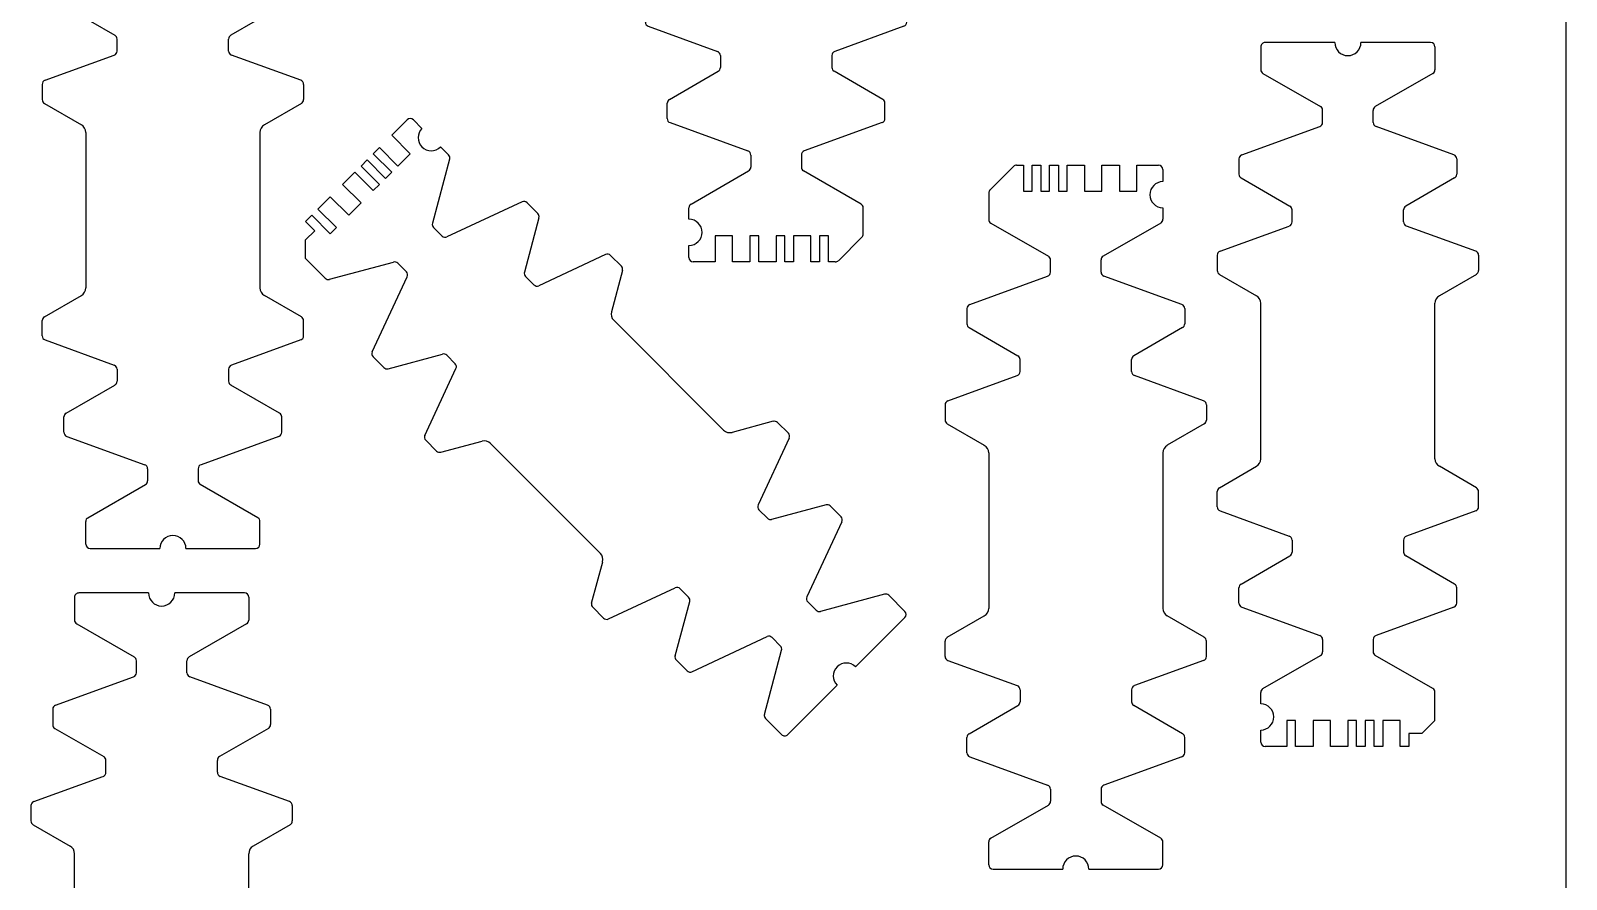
# Model space of a CAD drawing. Header units: millimetres. Extents: x 0 to 1140, y 0 to 900.
# Drawn here: x 963.7 to 1140, y 333.9 to 431.3 of the extents above; entities that cross this region are included whole.
import ezdxf

# ---------------------------------------------------------------- set-up
doc = ezdxf.new("R2010")
doc.units = ezdxf.units.MM
for name, color, linetype in [('Q3_NORMAL', 3, 'Continuous'), ('Q4_MEDIUM', 4, 'Continuous'), ('Q5_HIGH', 5, 'Continuous'), ('SHEET', 7, 'Continuous')]:
    doc.layers.add(name, color=color, linetype=linetype)

# ---------------------------------------------------------------- blocks, each defined once
blk = doc.blocks.new('SHHD__000deg__i1')
at = {"layer": 'Q3_NORMAL', "color": 3}
for p, q in [((-10, 37.39), (-8.5, 38.89)), ((-8.5, 38.89), (-7, 38.89)), ((-7, 38.89), (-7, 40.39)), ((-7, 40.39), (-6, 40.39)), ((7, 40.39), (9.5, 40.39)), ((10, 39.89), (10, 38.5)), ((-10, 37.39), (-10, 34.18)), ((10, 35.5), (10, 34.18)), ((-2.9, 28.13), (-2.9, 29.51)), ((2.9, 28.13), (2.9, 29.51)), ((-12.17, 24.41), (-3.23, 27.66)), ((12.17, 24.41), (3.23, 27.66)), ((-12.5, 23.94), (-12.5, 22.18)), ((12.5, 23.94), (12.5, 22.18)), ((-6.4, 16.71), (-6.4, 18.08)), ((6.4, 16.71), (6.4, 18.08)), ((-14.67, 13.35), (-6.73, 16.24)), ((14.67, 13.35), (6.73, 16.24)), ((-15, 12.88), (-15, 11.13)), ((15, 12.88), (15, 11.13)), ((-15, -15.98), (-15, -14.23)), ((15, -15.98), (15, -14.23)), ((-14.67, -16.45), (-6.73, -19.34)), ((14.67, -16.45), (6.73, -19.34)), ((-6.4, -19.81), (-6.4, -21.18)), ((6.4, -19.81), (6.4, -21.18)), ((-12.5, -27.04), (-12.5, -25.28)), ((12.5, -27.04), (12.5, -25.28)), ((-12.17, -27.51), (-3.23, -30.76)), ((12.17, -27.51), (3.23, -30.76)), ((-2.9, -31.23), (-2.9, -32.61)), ((2.9, -31.23), (2.9, -32.61)), ((-10, -39.89), (-10, -37.28)), ((10, -39.89), (10, -37.28)), ((-9.5, -40.39), (-1.5, -40.39)), ((1.5, -40.39), (9.5, -40.39))]:
    blk.add_line(p, q, dxfattribs=at)
for centre, radius, start, end in [((9.5, 39.89), 0.5, 0, 90), ((10, 37), 1.5, 90, 270), ((-9.5, 34.18), 0.5, 180, 240), ((9.5, 34.18), 0.5, 300, 0), ((-3.4, 29.51), 0.5, 0, 60), ((3.4, 29.51), 0.5, 120, 180), ((-3.4, 28.13), 0.5, 290, 0), ((3.4, 28.13), 0.5, 180, 250), ((-12, 23.94), 0.5, 110, 180), ((12, 23.94), 0.5, 0, 70), ((-12, 22.18), 0.5, 180, 240), ((12, 22.18), 0.5, 300, 0), ((-6.9, 18.08), 0.5, 0, 60), ((6.9, 18.08), 0.5, 120, 180), ((-6.9, 16.71), 0.5, 290, 0), ((6.9, 16.71), 0.5, 180, 250), ((-14.5, 12.88), 0.5, 110, 180), ((14.5, 12.88), 0.5, 0, 70), ((-14.5, 11.13), 0.5, 180, 240), ((14.5, 11.13), 0.5, 300, 0), ((-14.5, -14.23), 0.5, 120, 180), ((14.5, -14.23), 0.5, 0, 60), ((-14.5, -15.98), 0.5, 180, 250), ((14.5, -15.98), 0.5, 290, 0), ((-6.9, -19.81), 0.5, 0, 70), ((6.9, -19.81), 0.5, 110, 180), ((-6.9, -21.18), 0.5, 300, 0), ((6.9, -21.18), 0.5, 180, 240), ((-12, -25.28), 0.5, 120, 180), ((12, -25.28), 0.5, 0, 60), ((-12, -27.04), 0.5, 180, 250), ((12, -27.04), 0.5, 290, 0), ((-3.4, -31.23), 0.5, 0, 70), ((3.4, -31.23), 0.5, 110, 180), ((-3.4, -32.61), 0.5, 300, 0), ((3.4, -32.61), 0.5, 180, 240), ((-9.5, -37.28), 0.5, 120, 180), ((9.5, -37.28), 0.5, 0, 60), ((-9.5, -39.89), 0.5, 180, 270), ((0, -40.39), 1.5, 0, 180), ((9.5, -39.89), 0.5, 270, 0)]:
    blk.add_arc(centre, radius, start, end, dxfattribs=at)
at = {"layer": 'Q4_MEDIUM', "color": 4}
for p, q in [((-10, 7.37), (-10, -10.47)), ((10, 7.37), (10, -10.47))]:
    blk.add_line(p, q, dxfattribs=at)
for centre, start, end in [((-11, 7.37), 0, 60), ((11, 7.37), 120, 180), ((-11, -10.47), 300, 0), ((11, -10.47), 180, 240)]:
    blk.add_arc(centre, 1, start, end, dxfattribs=at)
at = {"layer": 'Q5_HIGH', "color": 5}
for p, q in [((-6, 40.39), (-6, 37.39)), ((-4, 37.39), (-4, 40.39)), ((-4, 40.39), (-3, 40.39)), ((-3, 40.39), (-3, 37.39)), ((-2, 37.39), (-2, 40.39)), ((-2, 40.39), (-1, 40.39)), ((-1, 40.39), (-1, 37.39)), ((0, 37.39), (0, 40.39)), ((0, 40.39), (2, 40.39)), ((2, 40.39), (2, 37.39)), ((3, 37.39), (3, 40.39)), ((3, 40.39), (5, 40.39)), ((5, 40.39), (5, 37.39)), ((7, 37.39), (7, 40.39)), ((-6, 37.39), (-4, 37.39)), ((-3, 37.39), (-2, 37.39)), ((-1, 37.39), (0, 37.39)), ((2, 37.39), (3, 37.39)), ((5, 37.39), (7, 37.39)), ((-9.75, 33.75), (-3.15, 29.94)), ((9.75, 33.75), (3.15, 29.94)), ((-12.25, 21.75), (-6.65, 18.52)), ((12.25, 21.75), (6.65, 18.52)), ((-14.75, 10.69), (-10.5, 8.24)), ((14.75, 10.69), (10.5, 8.24)), ((-14.75, -13.79), (-10.5, -11.34)), ((14.75, -13.79), (10.5, -11.34)), ((-12.25, -24.85), (-6.65, -21.62)), ((12.25, -24.85), (6.65, -21.62)), ((-9.75, -36.85), (-3.15, -33.04)), ((9.75, -36.85), (3.15, -33.04))]:
    blk.add_line(p, q, dxfattribs=at)
blk = doc.blocks.new('SHMD__000deg__i7')
at = {"layer": 'Q3_NORMAL', "color": 3}
for p, q in [((-9.85, 37.54), (-7.15, 40.25)), ((-6.79, 40.39), (-6, 40.39)), ((7, 40.39), (9.5, 40.39)), ((10, 39.89), (10, 38.5)), ((-10, 37.19), (-10, 34.18)), ((10, 35.5), (10, 34.18)), ((-2.9, 28.13), (-2.9, 29.51)), ((2.9, 28.13), (2.9, 29.51)), ((-12.17, 24.41), (-3.23, 27.66)), ((12.17, 24.41), (3.23, 27.66)), ((-12.5, 23.94), (-12.5, 22.18)), ((12.5, 23.94), (12.5, 22.18)), ((-6.4, 16.71), (-6.4, 18.08)), ((6.4, 16.71), (6.4, 18.08)), ((-14.67, 13.35), (-6.73, 16.24)), ((14.67, 13.35), (6.73, 16.24)), ((-15, 12.88), (-15, 11.13)), ((15, 12.88), (15, 11.13)), ((-15, -15.98), (-15, -14.23)), ((15, -15.98), (15, -14.23)), ((-14.67, -16.45), (-6.73, -19.34)), ((14.67, -16.45), (6.73, -19.34)), ((-6.4, -19.81), (-6.4, -21.18)), ((6.4, -19.81), (6.4, -21.18)), ((-12.5, -27.04), (-12.5, -25.28)), ((12.5, -27.04), (12.5, -25.28)), ((-12.17, -27.51), (-3.23, -30.76)), ((12.17, -27.51), (3.23, -30.76)), ((-2.9, -31.23), (-2.9, -32.61)), ((2.9, -31.23), (2.9, -32.61)), ((-10, -39.89), (-10, -37.28)), ((10, -39.89), (10, -37.28)), ((-9.5, -40.39), (-1.5, -40.39)), ((1.5, -40.39), (9.5, -40.39))]:
    blk.add_line(p, q, dxfattribs=at)
for centre, radius, start, end in [((-6.79, 39.89), 0.5, 90, 135), ((9.5, 39.89), 0.5, 0, 90), ((-9.5, 37.19), 0.5, 135, 180), ((10, 37), 1.5, 90, 270), ((-9.5, 34.18), 0.5, 180, 240), ((9.5, 34.18), 0.5, 300, 0), ((-3.4, 29.51), 0.5, 0, 60), ((3.4, 29.51), 0.5, 120, 180), ((-3.4, 28.13), 0.5, 290, 0), ((3.4, 28.13), 0.5, 180, 250), ((-12, 23.94), 0.5, 110, 180), ((12, 23.94), 0.5, 0, 70), ((-12, 22.18), 0.5, 180, 240), ((12, 22.18), 0.5, 300, 0), ((-6.9, 18.08), 0.5, 0, 60), ((6.9, 18.08), 0.5, 120, 180), ((-6.9, 16.71), 0.5, 290, 0), ((6.9, 16.71), 0.5, 180, 250), ((-14.5, 12.88), 0.5, 110, 180), ((14.5, 12.88), 0.5, 0, 70), ((-14.5, 11.13), 0.5, 180, 240), ((14.5, 11.13), 0.5, 300, 0), ((-14.5, -14.23), 0.5, 120, 180), ((14.5, -14.23), 0.5, 0, 60), ((-14.5, -15.98), 0.5, 180, 250), ((14.5, -15.98), 0.5, 290, 0), ((-6.9, -19.81), 0.5, 0, 70), ((6.9, -19.81), 0.5, 110, 180), ((-6.9, -21.18), 0.5, 300, 0), ((6.9, -21.18), 0.5, 180, 240), ((-12, -25.28), 0.5, 120, 180), ((12, -25.28), 0.5, 0, 60), ((-12, -27.04), 0.5, 180, 250), ((12, -27.04), 0.5, 290, 0), ((-3.4, -31.23), 0.5, 0, 70), ((3.4, -31.23), 0.5, 110, 180), ((-3.4, -32.61), 0.5, 300, 0), ((3.4, -32.61), 0.5, 180, 240), ((-9.5, -37.28), 0.5, 120, 180), ((9.5, -37.28), 0.5, 0, 60), ((-9.5, -39.89), 0.5, 180, 270), ((0, -40.39), 1.5, 0, 180), ((9.5, -39.89), 0.5, 270, 0)]:
    blk.add_arc(centre, radius, start, end, dxfattribs=at)
at = {"layer": 'Q4_MEDIUM', "color": 4}
for p, q in [((-10, 7.37), (-10, -10.47)), ((10, 7.37), (10, -10.47))]:
    blk.add_line(p, q, dxfattribs=at)
for centre, start, end in [((-11, 7.37), 0, 60), ((11, 7.37), 120, 180), ((-11, -10.47), 300, 0), ((11, -10.47), 180, 240)]:
    blk.add_arc(centre, 1, start, end, dxfattribs=at)
at = {"layer": 'Q5_HIGH', "color": 5}
for p, q in [((-6, 40.39), (-6, 37.39)), ((-5, 37.39), (-5, 40.39)), ((-5, 40.39), (-4, 40.39)), ((-4, 40.39), (-4, 37.39)), ((-3, 37.39), (-3, 40.39)), ((-3, 40.39), (-2, 40.39)), ((-2, 40.39), (-2, 37.39)), ((-1, 37.39), (-1, 40.39)), ((-1, 40.39), (1, 40.39)), ((1, 40.39), (1, 37.39)), ((3, 37.39), (3, 40.39)), ((3, 40.39), (5, 40.39)), ((5, 40.39), (5, 37.39)), ((7, 37.39), (7, 40.39)), ((-6, 37.39), (-5, 37.39)), ((-4, 37.39), (-3, 37.39)), ((-2, 37.39), (-1, 37.39)), ((1, 37.39), (3, 37.39)), ((5, 37.39), (7, 37.39)), ((-9.75, 33.75), (-3.15, 29.94)), ((9.75, 33.75), (3.15, 29.94)), ((-12.25, 21.75), (-6.65, 18.52)), ((12.25, 21.75), (6.65, 18.52)), ((-14.75, 10.69), (-10.5, 8.24)), ((14.75, 10.69), (10.5, 8.24)), ((-14.75, -13.79), (-10.5, -11.34)), ((14.75, -13.79), (10.5, -11.34)), ((-12.25, -24.85), (-6.65, -21.62)), ((12.25, -24.85), (6.65, -21.62)), ((-9.75, -36.85), (-3.15, -33.04)), ((9.75, -36.85), (3.15, -33.04))]:
    blk.add_line(p, q, dxfattribs=at)
blk = doc.blocks.new('SHHD__045deg__i2')
at = {"layer": 'Q3_NORMAL', "color": 3}
for p, q in [((-10, 37.39), (-8.5, 38.89)), ((-8.5, 38.89), (-7, 38.89)), ((-7, 38.89), (-7, 40.39)), ((-7, 40.39), (-6, 40.39)), ((7, 40.39), (9.5, 40.39)), ((10, 39.89), (10, 38.5)), ((-10, 37.39), (-10, 34.18)), ((10, 35.5), (10, 34.18)), ((-2.9, 28.13), (-2.9, 29.51)), ((2.9, 28.13), (2.9, 29.51)), ((-12.17, 24.41), (-3.23, 27.66)), ((12.17, 24.41), (3.23, 27.66)), ((-12.5, 23.94), (-12.5, 22.18)), ((12.5, 23.94), (12.5, 22.18)), ((-6.4, 16.71), (-6.4, 18.08)), ((6.4, 16.71), (6.4, 18.08)), ((-14.67, 13.35), (-6.73, 16.24)), ((14.67, 13.35), (6.73, 16.24)), ((-15, 12.88), (-15, 11.13)), ((15, 12.88), (15, 11.13)), ((-15, -15.98), (-15, -14.23)), ((15, -15.98), (15, -14.23)), ((-14.67, -16.45), (-6.73, -19.34)), ((14.67, -16.45), (6.73, -19.34)), ((-6.4, -19.81), (-6.4, -21.18)), ((6.4, -19.81), (6.4, -21.18)), ((-12.5, -27.04), (-12.5, -25.28)), ((12.5, -27.04), (12.5, -25.28)), ((-12.17, -27.51), (-3.23, -30.76)), ((12.17, -27.51), (3.23, -30.76)), ((-2.9, -31.23), (-2.9, -32.61)), ((2.9, -31.23), (2.9, -32.61)), ((-10, -39.89), (-10, -37.28)), ((10, -39.89), (10, -37.28)), ((-9.5, -40.39), (-1.5, -40.39)), ((1.5, -40.39), (9.5, -40.39))]:
    blk.add_line(p, q, dxfattribs=at)
for centre, radius, start, end in [((9.5, 39.89), 0.5, 0, 90), ((10, 37), 1.5, 90, 270), ((-9.5, 34.18), 0.5, 180, 240), ((9.5, 34.18), 0.5, 300, 0), ((-3.4, 29.51), 0.5, 0, 60), ((3.4, 29.51), 0.5, 120, 180), ((-3.4, 28.13), 0.5, 290, 0), ((3.4, 28.13), 0.5, 180, 250), ((-12, 23.94), 0.5, 110, 180), ((12, 23.94), 0.5, 0, 70), ((-12, 22.18), 0.5, 180, 240), ((12, 22.18), 0.5, 300, 0), ((-6.9, 18.08), 0.5, 0, 60), ((6.9, 18.08), 0.5, 120, 180), ((-6.9, 16.71), 0.5, 290, 0), ((6.9, 16.71), 0.5, 180, 250), ((-14.5, 12.88), 0.5, 110, 180), ((14.5, 12.88), 0.5, 0, 70), ((-14.5, 11.13), 0.5, 180, 240), ((14.5, 11.13), 0.5, 300, 0), ((-14.5, -14.23), 0.5, 120, 180), ((14.5, -14.23), 0.5, 0, 60), ((-14.5, -15.98), 0.5, 180, 250), ((14.5, -15.98), 0.5, 290, 0), ((-6.9, -19.81), 0.5, 0, 70), ((6.9, -19.81), 0.5, 110, 180), ((-6.9, -21.18), 0.5, 300, 0), ((6.9, -21.18), 0.5, 180, 240), ((-12, -25.28), 0.5, 120, 180), ((12, -25.28), 0.5, 0, 60), ((-12, -27.04), 0.5, 180, 250), ((12, -27.04), 0.5, 290, 0), ((-3.4, -31.23), 0.5, 0, 70), ((3.4, -31.23), 0.5, 110, 180), ((-3.4, -32.61), 0.5, 300, 0), ((3.4, -32.61), 0.5, 180, 240), ((-9.5, -37.28), 0.5, 120, 180), ((9.5, -37.28), 0.5, 0, 60), ((-9.5, -39.89), 0.5, 180, 270), ((0, -40.39), 1.5, 0, 180), ((9.5, -39.89), 0.5, 270, 0)]:
    blk.add_arc(centre, radius, start, end, dxfattribs=at)
at = {"layer": 'Q4_MEDIUM', "color": 4}
for p, q in [((-10, 7.37), (-10, -10.47)), ((10, 7.37), (10, -10.47))]:
    blk.add_line(p, q, dxfattribs=at)
for centre, start, end in [((-11, 7.37), 0, 60), ((11, 7.37), 120, 180), ((-11, -10.47), 300, 0), ((11, -10.47), 180, 240)]:
    blk.add_arc(centre, 1, start, end, dxfattribs=at)
at = {"layer": 'Q5_HIGH', "color": 5}
for p, q in [((-6, 40.39), (-6, 37.39)), ((-5, 37.39), (-5, 40.39)), ((-5, 40.39), (-3, 40.39)), ((-3, 40.39), (-3, 37.39)), ((-1, 37.39), (-1, 40.39)), ((-1, 40.39), (1, 40.39)), ((1, 40.39), (1, 37.39)), ((2, 37.39), (2, 40.39)), ((2, 40.39), (3, 40.39)), ((3, 40.39), (3, 37.39)), ((4, 37.39), (4, 40.39)), ((4, 40.39), (5, 40.39)), ((5, 40.39), (5, 37.39)), ((7, 37.39), (7, 40.39)), ((-6, 37.39), (-5, 37.39)), ((-3, 37.39), (-1, 37.39)), ((1, 37.39), (2, 37.39)), ((3, 37.39), (4, 37.39)), ((5, 37.39), (7, 37.39)), ((-9.75, 33.75), (-3.15, 29.94)), ((9.75, 33.75), (3.15, 29.94)), ((-12.25, 21.75), (-6.65, 18.52)), ((12.25, 21.75), (6.65, 18.52)), ((-14.75, 10.69), (-10.5, 8.24)), ((14.75, 10.69), (10.5, 8.24)), ((-14.75, -13.79), (-10.5, -11.34)), ((14.75, -13.79), (10.5, -11.34)), ((-12.25, -24.85), (-6.65, -21.62)), ((12.25, -24.85), (6.65, -21.62)), ((-9.75, -36.85), (-3.15, -33.04)), ((9.75, -36.85), (3.15, -33.04))]:
    blk.add_line(p, q, dxfattribs=at)
blk = doc.blocks.new('SHHD__000deg__i8')
at = {"layer": 'Q3_NORMAL', "color": 3}
for p, q in [((-10, 37.39), (-8.5, 38.89)), ((-8.5, 38.89), (-7, 38.89)), ((-7, 38.89), (-7, 40.39)), ((-7, 40.39), (-6, 40.39)), ((7, 40.39), (9.5, 40.39)), ((10, 39.89), (10, 38.5)), ((-10, 37.39), (-10, 34.18)), ((10, 35.5), (10, 34.18)), ((-2.9, 28.13), (-2.9, 29.51)), ((2.9, 28.13), (2.9, 29.51)), ((-12.17, 24.41), (-3.23, 27.66)), ((12.17, 24.41), (3.23, 27.66)), ((-12.5, 23.94), (-12.5, 22.18)), ((12.5, 23.94), (12.5, 22.18)), ((-6.4, 16.71), (-6.4, 18.08)), ((6.4, 16.71), (6.4, 18.08)), ((-14.67, 13.35), (-6.73, 16.24)), ((14.67, 13.35), (6.73, 16.24)), ((-15, 12.88), (-15, 11.13)), ((15, 12.88), (15, 11.13)), ((-15, -15.98), (-15, -14.23)), ((15, -15.98), (15, -14.23)), ((-14.67, -16.45), (-6.73, -19.34)), ((14.67, -16.45), (6.73, -19.34)), ((-6.4, -19.81), (-6.4, -21.18)), ((6.4, -19.81), (6.4, -21.18)), ((-12.5, -27.04), (-12.5, -25.28)), ((12.5, -27.04), (12.5, -25.28)), ((-12.17, -27.51), (-3.23, -30.76)), ((12.17, -27.51), (3.23, -30.76)), ((-2.9, -31.23), (-2.9, -32.61)), ((2.9, -31.23), (2.9, -32.61)), ((-10, -39.89), (-10, -37.28)), ((10, -39.89), (10, -37.28)), ((-9.5, -40.39), (-1.5, -40.39)), ((1.5, -40.39), (9.5, -40.39))]:
    blk.add_line(p, q, dxfattribs=at)
for centre, radius, start, end in [((9.5, 39.89), 0.5, 0, 90), ((10, 37), 1.5, 90, 270), ((-9.5, 34.18), 0.5, 180, 240), ((9.5, 34.18), 0.5, 300, 0), ((-3.4, 29.51), 0.5, 0, 60), ((3.4, 29.51), 0.5, 120, 180), ((-3.4, 28.13), 0.5, 290, 0), ((3.4, 28.13), 0.5, 180, 250), ((-12, 23.94), 0.5, 110, 180), ((12, 23.94), 0.5, 0, 70), ((-12, 22.18), 0.5, 180, 240), ((12, 22.18), 0.5, 300, 0), ((-6.9, 18.08), 0.5, 0, 60), ((6.9, 18.08), 0.5, 120, 180), ((-6.9, 16.71), 0.5, 290, 0), ((6.9, 16.71), 0.5, 180, 250), ((-14.5, 12.88), 0.5, 110, 180), ((14.5, 12.88), 0.5, 0, 70), ((-14.5, 11.13), 0.5, 180, 240), ((14.5, 11.13), 0.5, 300, 0), ((-14.5, -14.23), 0.5, 120, 180), ((14.5, -14.23), 0.5, 0, 60), ((-14.5, -15.98), 0.5, 180, 250), ((14.5, -15.98), 0.5, 290, 0), ((-6.9, -19.81), 0.5, 0, 70), ((6.9, -19.81), 0.5, 110, 180), ((-6.9, -21.18), 0.5, 300, 0), ((6.9, -21.18), 0.5, 180, 240), ((-12, -25.28), 0.5, 120, 180), ((12, -25.28), 0.5, 0, 60), ((-12, -27.04), 0.5, 180, 250), ((12, -27.04), 0.5, 290, 0), ((-3.4, -31.23), 0.5, 0, 70), ((3.4, -31.23), 0.5, 110, 180), ((-3.4, -32.61), 0.5, 300, 0), ((3.4, -32.61), 0.5, 180, 240), ((-9.5, -37.28), 0.5, 120, 180), ((9.5, -37.28), 0.5, 0, 60), ((-9.5, -39.89), 0.5, 180, 270), ((0, -40.39), 1.5, 0, 180), ((9.5, -39.89), 0.5, 270, 0)]:
    blk.add_arc(centre, radius, start, end, dxfattribs=at)
at = {"layer": 'Q4_MEDIUM', "color": 4}
for p, q in [((-10, 7.37), (-10, -10.47)), ((10, 7.37), (10, -10.47))]:
    blk.add_line(p, q, dxfattribs=at)
for centre, start, end in [((-11, 7.37), 0, 60), ((11, 7.37), 120, 180), ((-11, -10.47), 300, 0), ((11, -10.47), 180, 240)]:
    blk.add_arc(centre, 1, start, end, dxfattribs=at)
at = {"layer": 'Q5_HIGH', "color": 5}
for p, q in [((-6, 40.39), (-6, 37.39)), ((-4, 37.39), (-4, 40.39)), ((-4, 40.39), (-3, 40.39)), ((-3, 40.39), (-3, 37.39)), ((-2, 37.39), (-2, 40.39)), ((-2, 40.39), (-1, 40.39)), ((-1, 40.39), (-1, 37.39)), ((0, 37.39), (0, 40.39)), ((0, 40.39), (2, 40.39)), ((2, 40.39), (2, 37.39)), ((4, 37.39), (4, 40.39)), ((4, 40.39), (6, 40.39)), ((6, 40.39), (6, 37.39)), ((7, 37.39), (7, 40.39)), ((-6, 37.39), (-4, 37.39)), ((-3, 37.39), (-2, 37.39)), ((-1, 37.39), (0, 37.39)), ((2, 37.39), (4, 37.39)), ((6, 37.39), (7, 37.39)), ((-9.75, 33.75), (-3.15, 29.94)), ((9.75, 33.75), (3.15, 29.94)), ((-12.25, 21.75), (-6.65, 18.52)), ((12.25, 21.75), (6.65, 18.52)), ((-14.75, 10.69), (-10.5, 8.24)), ((14.75, 10.69), (10.5, 8.24)), ((-14.75, -13.79), (-10.5, -11.34)), ((14.75, -13.79), (10.5, -11.34)), ((-12.25, -24.85), (-6.65, -21.62)), ((12.25, -24.85), (6.65, -21.62)), ((-9.75, -36.85), (-3.15, -33.04)), ((9.75, -36.85), (3.15, -33.04))]:
    blk.add_line(p, q, dxfattribs=at)
blk = doc.blocks.new('SHLD__000deg__i8')
at = {"layer": 'Q3_NORMAL', "color": 3}
for p, q in [((-8.5, 38.89), (-7, 40.39)), ((-8.5, 37.39), (-8.5, 38.89)), ((-7, 40.39), (-6, 40.39)), ((7, 40.39), (9.5, 40.39)), ((10, 39.89), (10, 38.5)), ((-10, 37.39), (-10, 34.18)), ((-10, 37.39), (-8.5, 37.39)), ((10, 35.5), (10, 34.18)), ((-2.9, 28.13), (-2.9, 29.51)), ((2.9, 28.13), (2.9, 29.51)), ((-12.17, 24.41), (-3.23, 27.66)), ((12.17, 24.41), (3.23, 27.66)), ((-12.5, 23.94), (-12.5, 22.18)), ((12.5, 23.94), (12.5, 22.18)), ((-6.4, 16.71), (-6.4, 18.08)), ((6.4, 16.71), (6.4, 18.08)), ((-14.67, 13.35), (-6.73, 16.24)), ((14.67, 13.35), (6.73, 16.24)), ((-15, 12.88), (-15, 11.13)), ((15, 12.88), (15, 11.13)), ((-15, -15.98), (-15, -14.23)), ((15, -15.98), (15, -14.23)), ((-14.67, -16.45), (-6.73, -19.34)), ((14.67, -16.45), (6.73, -19.34)), ((-6.4, -19.81), (-6.4, -21.18)), ((6.4, -19.81), (6.4, -21.18)), ((-12.5, -27.04), (-12.5, -25.28)), ((12.5, -27.04), (12.5, -25.28)), ((-12.17, -27.51), (-3.23, -30.76)), ((12.17, -27.51), (3.23, -30.76)), ((-2.9, -31.23), (-2.9, -32.61)), ((2.9, -31.23), (2.9, -32.61)), ((-10, -39.89), (-10, -37.28)), ((10, -39.89), (10, -37.28)), ((-9.5, -40.39), (-1.5, -40.39)), ((1.5, -40.39), (9.5, -40.39))]:
    blk.add_line(p, q, dxfattribs=at)
for centre, radius, start, end in [((9.5, 39.89), 0.5, 0, 90), ((10, 37), 1.5, 90, 270), ((-9.5, 34.18), 0.5, 180, 240), ((9.5, 34.18), 0.5, 300, 0), ((-3.4, 29.51), 0.5, 0, 60), ((3.4, 29.51), 0.5, 120, 180), ((-3.4, 28.13), 0.5, 290, 0), ((3.4, 28.13), 0.5, 180, 250), ((-12, 23.94), 0.5, 110, 180), ((12, 23.94), 0.5, 0, 70), ((-12, 22.18), 0.5, 180, 240), ((12, 22.18), 0.5, 300, 0), ((-6.9, 18.08), 0.5, 0, 60), ((6.9, 18.08), 0.5, 120, 180), ((-6.9, 16.71), 0.5, 290, 0), ((6.9, 16.71), 0.5, 180, 250), ((-14.5, 12.88), 0.5, 110, 180), ((14.5, 12.88), 0.5, 0, 70), ((-14.5, 11.13), 0.5, 180, 240), ((14.5, 11.13), 0.5, 300, 0), ((-14.5, -14.23), 0.5, 120, 180), ((14.5, -14.23), 0.5, 0, 60), ((-14.5, -15.98), 0.5, 180, 250), ((14.5, -15.98), 0.5, 290, 0), ((-6.9, -19.81), 0.5, 0, 70), ((6.9, -19.81), 0.5, 110, 180), ((-6.9, -21.18), 0.5, 300, 0), ((6.9, -21.18), 0.5, 180, 240), ((-12, -25.28), 0.5, 120, 180), ((12, -25.28), 0.5, 0, 60), ((-12, -27.04), 0.5, 180, 250), ((12, -27.04), 0.5, 290, 0), ((-3.4, -31.23), 0.5, 0, 70), ((3.4, -31.23), 0.5, 110, 180), ((-3.4, -32.61), 0.5, 300, 0), ((3.4, -32.61), 0.5, 180, 240), ((-9.5, -37.28), 0.5, 120, 180), ((9.5, -37.28), 0.5, 0, 60), ((-9.5, -39.89), 0.5, 180, 270), ((0, -40.39), 1.5, 0, 180), ((9.5, -39.89), 0.5, 270, 0)]:
    blk.add_arc(centre, radius, start, end, dxfattribs=at)
at = {"layer": 'Q4_MEDIUM', "color": 4}
for p, q in [((-10, 7.37), (-10, -10.47)), ((10, 7.37), (10, -10.47))]:
    blk.add_line(p, q, dxfattribs=at)
for centre, start, end in [((-11, 7.37), 0, 60), ((11, 7.37), 120, 180), ((-11, -10.47), 300, 0), ((11, -10.47), 180, 240)]:
    blk.add_arc(centre, 1, start, end, dxfattribs=at)
at = {"layer": 'Q5_HIGH', "color": 5}
for p, q in [((-6, 40.39), (-6, 37.39)), ((-4, 37.39), (-4, 40.39)), ((-4, 40.39), (-3, 40.39)), ((-3, 40.39), (-3, 37.39)), ((-2, 37.39), (-2, 40.39)), ((-2, 40.39), (-1, 40.39)), ((-1, 40.39), (-1, 37.39)), ((0, 37.39), (0, 40.39)), ((0, 40.39), (2, 40.39)), ((2, 40.39), (2, 37.39)), ((4, 37.39), (4, 40.39)), ((4, 40.39), (6, 40.39)), ((6, 40.39), (6, 37.39)), ((7, 37.39), (7, 40.39)), ((-6, 37.39), (-4, 37.39)), ((-3, 37.39), (-2, 37.39)), ((-1, 37.39), (0, 37.39)), ((2, 37.39), (4, 37.39)), ((6, 37.39), (7, 37.39)), ((-9.75, 33.75), (-3.15, 29.94)), ((9.75, 33.75), (3.15, 29.94)), ((-12.25, 21.75), (-6.65, 18.52)), ((12.25, 21.75), (6.65, 18.52)), ((-14.75, 10.69), (-10.5, 8.24)), ((14.75, 10.69), (10.5, 8.24)), ((-14.75, -13.79), (-10.5, -11.34)), ((14.75, -13.79), (10.5, -11.34)), ((-12.25, -24.85), (-6.65, -21.62)), ((12.25, -24.85), (6.65, -21.62)), ((-9.75, -36.85), (-3.15, -33.04)), ((9.75, -36.85), (3.15, -33.04))]:
    blk.add_line(p, q, dxfattribs=at)
blk = doc.blocks.new('SHMD__000deg__i2')
at = {"layer": 'Q3_NORMAL', "color": 3}
for p, q in [((-9.85, 37.54), (-7.15, 40.25)), ((-6.79, 40.39), (-6, 40.39)), ((7, 40.39), (9.5, 40.39)), ((10, 39.89), (10, 38.5)), ((-10, 37.19), (-10, 34.18)), ((10, 35.5), (10, 34.18)), ((-2.9, 28.13), (-2.9, 29.51)), ((2.9, 28.13), (2.9, 29.51)), ((-12.17, 24.41), (-3.23, 27.66)), ((12.17, 24.41), (3.23, 27.66)), ((-12.5, 23.94), (-12.5, 22.18)), ((12.5, 23.94), (12.5, 22.18)), ((-6.4, 16.71), (-6.4, 18.08)), ((6.4, 16.71), (6.4, 18.08)), ((-14.67, 13.35), (-6.73, 16.24)), ((14.67, 13.35), (6.73, 16.24)), ((-15, 12.88), (-15, 11.13)), ((15, 12.88), (15, 11.13)), ((-15, -15.98), (-15, -14.23)), ((15, -15.98), (15, -14.23)), ((-14.67, -16.45), (-6.73, -19.34)), ((14.67, -16.45), (6.73, -19.34)), ((-6.4, -19.81), (-6.4, -21.18)), ((6.4, -19.81), (6.4, -21.18)), ((-12.5, -27.04), (-12.5, -25.28)), ((12.5, -27.04), (12.5, -25.28)), ((-12.17, -27.51), (-3.23, -30.76)), ((12.17, -27.51), (3.23, -30.76)), ((-2.9, -31.23), (-2.9, -32.61)), ((2.9, -31.23), (2.9, -32.61)), ((-10, -39.89), (-10, -37.28)), ((10, -39.89), (10, -37.28)), ((-9.5, -40.39), (-1.5, -40.39)), ((1.5, -40.39), (9.5, -40.39))]:
    blk.add_line(p, q, dxfattribs=at)
for centre, radius, start, end in [((-6.79, 39.89), 0.5, 90, 135), ((9.5, 39.89), 0.5, 0, 90), ((-9.5, 37.19), 0.5, 135, 180), ((10, 37), 1.5, 90, 270), ((-9.5, 34.18), 0.5, 180, 240), ((9.5, 34.18), 0.5, 300, 0), ((-3.4, 29.51), 0.5, 0, 60), ((3.4, 29.51), 0.5, 120, 180), ((-3.4, 28.13), 0.5, 290, 0), ((3.4, 28.13), 0.5, 180, 250), ((-12, 23.94), 0.5, 110, 180), ((12, 23.94), 0.5, 0, 70), ((-12, 22.18), 0.5, 180, 240), ((12, 22.18), 0.5, 300, 0), ((-6.9, 18.08), 0.5, 0, 60), ((6.9, 18.08), 0.5, 120, 180), ((-6.9, 16.71), 0.5, 290, 0), ((6.9, 16.71), 0.5, 180, 250), ((-14.5, 12.88), 0.5, 110, 180), ((14.5, 12.88), 0.5, 0, 70), ((-14.5, 11.13), 0.5, 180, 240), ((14.5, 11.13), 0.5, 300, 0), ((-14.5, -14.23), 0.5, 120, 180), ((14.5, -14.23), 0.5, 0, 60), ((-14.5, -15.98), 0.5, 180, 250), ((14.5, -15.98), 0.5, 290, 0), ((-6.9, -19.81), 0.5, 0, 70), ((6.9, -19.81), 0.5, 110, 180), ((-6.9, -21.18), 0.5, 300, 0), ((6.9, -21.18), 0.5, 180, 240), ((-12, -25.28), 0.5, 120, 180), ((12, -25.28), 0.5, 0, 60), ((-12, -27.04), 0.5, 180, 250), ((12, -27.04), 0.5, 290, 0), ((-3.4, -31.23), 0.5, 0, 70), ((3.4, -31.23), 0.5, 110, 180), ((-3.4, -32.61), 0.5, 300, 0), ((3.4, -32.61), 0.5, 180, 240), ((-9.5, -37.28), 0.5, 120, 180), ((9.5, -37.28), 0.5, 0, 60), ((-9.5, -39.89), 0.5, 180, 270), ((0, -40.39), 1.5, 0, 180), ((9.5, -39.89), 0.5, 270, 0)]:
    blk.add_arc(centre, radius, start, end, dxfattribs=at)
at = {"layer": 'Q4_MEDIUM', "color": 4}
for p, q in [((-10, 7.37), (-10, -10.47)), ((10, 7.37), (10, -10.47))]:
    blk.add_line(p, q, dxfattribs=at)
for centre, start, end in [((-11, 7.37), 0, 60), ((11, 7.37), 120, 180), ((-11, -10.47), 300, 0), ((11, -10.47), 180, 240)]:
    blk.add_arc(centre, 1, start, end, dxfattribs=at)
at = {"layer": 'Q5_HIGH', "color": 5}
for p, q in [((-6, 40.39), (-6, 37.39)), ((-5, 37.39), (-5, 40.39)), ((-5, 40.39), (-4, 40.39)), ((-4, 40.39), (-4, 37.39)), ((-2, 37.39), (-2, 40.39)), ((-2, 40.39), (-1, 40.39)), ((-1, 40.39), (-1, 37.39)), ((0, 37.39), (0, 40.39)), ((0, 40.39), (2, 40.39)), ((2, 40.39), (2, 37.39)), ((3, 37.39), (3, 40.39)), ((3, 40.39), (5, 40.39)), ((5, 40.39), (5, 37.39)), ((7, 37.39), (7, 40.39)), ((-6, 37.39), (-5, 37.39)), ((-4, 37.39), (-2, 37.39)), ((-1, 37.39), (0, 37.39)), ((2, 37.39), (3, 37.39)), ((5, 37.39), (7, 37.39)), ((-9.75, 33.75), (-3.15, 29.94)), ((9.75, 33.75), (3.15, 29.94)), ((-12.25, 21.75), (-6.65, 18.52)), ((12.25, 21.75), (6.65, 18.52)), ((-14.75, 10.69), (-10.5, 8.24)), ((14.75, 10.69), (10.5, 8.24)), ((-14.75, -13.79), (-10.5, -11.34)), ((14.75, -13.79), (10.5, -11.34)), ((-12.25, -24.85), (-6.65, -21.62)), ((12.25, -24.85), (6.65, -21.62)), ((-9.75, -36.85), (-3.15, -33.04)), ((9.75, -36.85), (3.15, -33.04))]:
    blk.add_line(p, q, dxfattribs=at)
blk = doc.blocks.new('SHHD__000deg__i5')
at = {"layer": 'Q3_NORMAL', "color": 3}
for p, q in [((-10, 37.39), (-8.5, 38.89)), ((-8.5, 38.89), (-7, 38.89)), ((-7, 38.89), (-7, 40.39)), ((-7, 40.39), (-6, 40.39)), ((7, 40.39), (9.5, 40.39)), ((10, 39.89), (10, 38.5)), ((-10, 37.39), (-10, 34.18)), ((10, 35.5), (10, 34.18)), ((-2.9, 28.13), (-2.9, 29.51)), ((2.9, 28.13), (2.9, 29.51)), ((-12.17, 24.41), (-3.23, 27.66)), ((12.17, 24.41), (3.23, 27.66)), ((-12.5, 23.94), (-12.5, 22.18)), ((12.5, 23.94), (12.5, 22.18)), ((-6.4, 16.71), (-6.4, 18.08)), ((6.4, 16.71), (6.4, 18.08)), ((-14.67, 13.35), (-6.73, 16.24)), ((14.67, 13.35), (6.73, 16.24)), ((-15, 12.88), (-15, 11.13)), ((15, 12.88), (15, 11.13)), ((-15, -15.98), (-15, -14.23)), ((15, -15.98), (15, -14.23)), ((-14.67, -16.45), (-6.73, -19.34)), ((14.67, -16.45), (6.73, -19.34)), ((-6.4, -19.81), (-6.4, -21.18)), ((6.4, -19.81), (6.4, -21.18)), ((-12.5, -27.04), (-12.5, -25.28)), ((12.5, -27.04), (12.5, -25.28)), ((-12.17, -27.51), (-3.23, -30.76)), ((12.17, -27.51), (3.23, -30.76)), ((-2.9, -31.23), (-2.9, -32.61)), ((2.9, -31.23), (2.9, -32.61)), ((-10, -39.89), (-10, -37.28)), ((10, -39.89), (10, -37.28)), ((-9.5, -40.39), (-1.5, -40.39)), ((1.5, -40.39), (9.5, -40.39))]:
    blk.add_line(p, q, dxfattribs=at)
for centre, radius, start, end in [((9.5, 39.89), 0.5, 0, 90), ((10, 37), 1.5, 90, 270), ((-9.5, 34.18), 0.5, 180, 240), ((9.5, 34.18), 0.5, 300, 0), ((-3.4, 29.51), 0.5, 0, 60), ((3.4, 29.51), 0.5, 120, 180), ((-3.4, 28.13), 0.5, 290, 0), ((3.4, 28.13), 0.5, 180, 250), ((-12, 23.94), 0.5, 110, 180), ((12, 23.94), 0.5, 0, 70), ((-12, 22.18), 0.5, 180, 240), ((12, 22.18), 0.5, 300, 0), ((-6.9, 18.08), 0.5, 0, 60), ((6.9, 18.08), 0.5, 120, 180), ((-6.9, 16.71), 0.5, 290, 0), ((6.9, 16.71), 0.5, 180, 250), ((-14.5, 12.88), 0.5, 110, 180), ((14.5, 12.88), 0.5, 0, 70), ((-14.5, 11.13), 0.5, 180, 240), ((14.5, 11.13), 0.5, 300, 0), ((-14.5, -14.23), 0.5, 120, 180), ((14.5, -14.23), 0.5, 0, 60), ((-14.5, -15.98), 0.5, 180, 250), ((14.5, -15.98), 0.5, 290, 0), ((-6.9, -19.81), 0.5, 0, 70), ((6.9, -19.81), 0.5, 110, 180), ((-6.9, -21.18), 0.5, 300, 0), ((6.9, -21.18), 0.5, 180, 240), ((-12, -25.28), 0.5, 120, 180), ((12, -25.28), 0.5, 0, 60), ((-12, -27.04), 0.5, 180, 250), ((12, -27.04), 0.5, 290, 0), ((-3.4, -31.23), 0.5, 0, 70), ((3.4, -31.23), 0.5, 110, 180), ((-3.4, -32.61), 0.5, 300, 0), ((3.4, -32.61), 0.5, 180, 240), ((-9.5, -37.28), 0.5, 120, 180), ((9.5, -37.28), 0.5, 0, 60), ((-9.5, -39.89), 0.5, 180, 270), ((0, -40.39), 1.5, 0, 180), ((9.5, -39.89), 0.5, 270, 0)]:
    blk.add_arc(centre, radius, start, end, dxfattribs=at)
at = {"layer": 'Q4_MEDIUM', "color": 4}
for p, q in [((-10, 7.37), (-10, -10.47)), ((10, 7.37), (10, -10.47))]:
    blk.add_line(p, q, dxfattribs=at)
for centre, start, end in [((-11, 7.37), 0, 60), ((11, 7.37), 120, 180), ((-11, -10.47), 300, 0), ((11, -10.47), 180, 240)]:
    blk.add_arc(centre, 1, start, end, dxfattribs=at)
at = {"layer": 'Q5_HIGH', "color": 5}
for p, q in [((-6, 40.39), (-6, 37.39)), ((-4, 37.39), (-4, 40.39)), ((-4, 40.39), (-3, 40.39)), ((-3, 40.39), (-3, 37.39)), ((-2, 37.39), (-2, 40.39)), ((-2, 40.39), (-1, 40.39)), ((-1, 40.39), (-1, 37.39)), ((1, 37.39), (1, 40.39)), ((1, 40.39), (3, 40.39)), ((3, 40.39), (3, 37.39)), ((4, 37.39), (4, 40.39)), ((4, 40.39), (6, 40.39)), ((6, 40.39), (6, 37.39)), ((7, 37.39), (7, 40.39)), ((-6, 37.39), (-4, 37.39)), ((-3, 37.39), (-2, 37.39)), ((-1, 37.39), (1, 37.39)), ((3, 37.39), (4, 37.39)), ((6, 37.39), (7, 37.39)), ((-9.75, 33.75), (-3.15, 29.94)), ((9.75, 33.75), (3.15, 29.94)), ((-12.25, 21.75), (-6.65, 18.52)), ((12.25, 21.75), (6.65, 18.52)), ((-14.75, 10.69), (-10.5, 8.24)), ((14.75, 10.69), (10.5, 8.24)), ((-14.75, -13.79), (-10.5, -11.34)), ((14.75, -13.79), (10.5, -11.34)), ((-12.25, -24.85), (-6.65, -21.62)), ((12.25, -24.85), (6.65, -21.62)), ((-9.75, -36.85), (-3.15, -33.04)), ((9.75, -36.85), (3.15, -33.04))]:
    blk.add_line(p, q, dxfattribs=at)

msp = doc.modelspace()

# ---------------------------------------------------------------- linework, layer by layer
at = {"layer": 'SHEET', "color": 7}
msp.add_line((1140, 0), (1140, 900), dxfattribs=at)

# ---------------------------------------------------------------- block references
for name, p, rotation in [('SHHD__000deg__i5', (950.01, 461.08), 180), ('SHMD__000deg__i2', (1049.3, 445.12), 180), ('SHHD__000deg__i8', (1114.93, 389.51), 180), ('SHHD__045deg__i2', (1028.8, 385.76), 45), ('SHHD__000deg__i1', (978.77, 326.35), 180)]:
    msp.add_blockref(name, p, dxfattribs=dict(rotation=rotation))
for name, p in [('SHLD__000deg__i8', (980.06, 412.22)), ('SHMD__000deg__i7', (1083.7, 375.44))]:
    msp.add_blockref(name, p)

doc.saveas('drawing.dxf')
